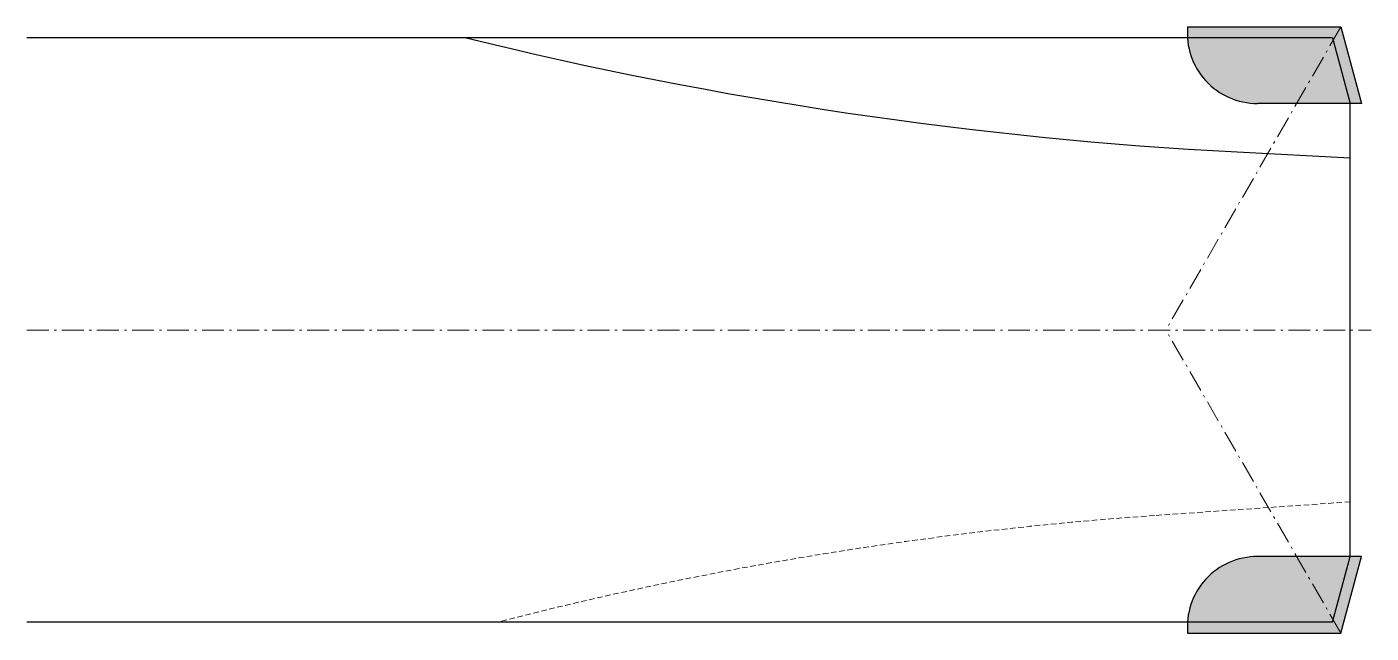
# Model space of a CAD drawing. Header units: millimetres. Extents: x -60.4 to 1, y -13.8 to 13.9.
import ezdxf

# ---------------------------------------------------------------- set-up
doc = ezdxf.new("R2010")
doc.units = ezdxf.units.MM
doc.linetypes.add('CENTER', pattern=[1.5, 1, -0.25, 0, -0.25])
doc.linetypes.add('HIDDEN', pattern=[0.375, 0.25, -0.125])
for name, color, linetype, lineweight in [('1', 4, 'Continuous', 30), ('3', 1, 'HIDDEN', 9), ('4', 2, 'CENTER', 9), ('6', 5, 'Continuous', 9)]:
    doc.layers.add(name, color=color, linetype=linetype, lineweight=lineweight)

msp = doc.modelspace()

# ---------------------------------------------------------------- hatches: boundary and pattern name
at = {"layer": '6'}
h = msp.add_hatch(color=256, dxfattribs=at)
h.dxf.hatch_style = 1
edge = h.paths.add_edge_path()
edge.add_line((-7.42, 13.852), (-0.42, 13.852))
edge.add_line((-0.42, 13.852), (0.518, 10.352))
edge.add_line((0.518, 10.352), (-4.234, 10.352))
edge.add_arc((-4.234, 13.552), 3.2, 174.62062, 270, ccw=False)
h = msp.add_hatch(color=256, dxfattribs=at)
h.dxf.hatch_style = 1
edge = h.paths.add_edge_path()
edge.add_line((-0.42, -13.848), (0.519, -10.348))
edge.add_line((0.519, -10.348), (-4.234, -10.348))
edge.add_arc((-4.234, -13.548), 3.2, 90, 185.37938)
edge.add_line((-7.42, -13.848), (-0.42, -13.848))

# ---------------------------------------------------------------- linework, layer by layer
at = {"layer": '1'}
for p, q in [((-7.42, 13.852), (-0.42, 13.852)), ((-0.42, 13.852), (0.518, 10.352)), ((-0.804, 13.352), (-60.42, 13.352)), ((-0.804, 13.352), (0, 10.352)), ((0.518, 10.352), (-4.234, 10.352)), ((0, -10.352), (0, 10.352)), ((0.519, -10.348), (-4.234, -10.348)), ((-0.804, -13.348), (0, -10.352)), ((-0.42, -13.848), (0.519, -10.348)), ((-0.804, -13.348), (-60.42, -13.348)), ((-7.42, -13.848), (-0.42, -13.848))]:
    msp.add_line(p, q, dxfattribs=at)
msp.add_lwpolyline([(0, 7.852), (-5.158, 8.123, -0.047473), (-40.42, 13.352, -2.854738)], format="xyb", dxfattribs=at)
for centre, start, end in [((-4.234, 13.552), 174.62062, 270), ((-4.234, -13.548), 90, 185.37938)]:
    msp.add_arc(centre, 3.2, start, end, dxfattribs=at)
at = {"layer": '3'}
msp.add_lwpolyline([(0, -7.848), (-8.928, -8.472, 0.04563), (-38.948, -13.348, 2.854738)], format="xyb", dxfattribs=at)
at = {"layer": '4'}
for p, q in [((-0.42, 13.852), (-8.416, 0.002)), ((-60.42, 0.002), (0.957, 0.002)), ((-0.42, -13.848), (-8.416, 0.002))]:
    msp.add_line(p, q, dxfattribs=at)

doc.saveas('drawing.dxf')
